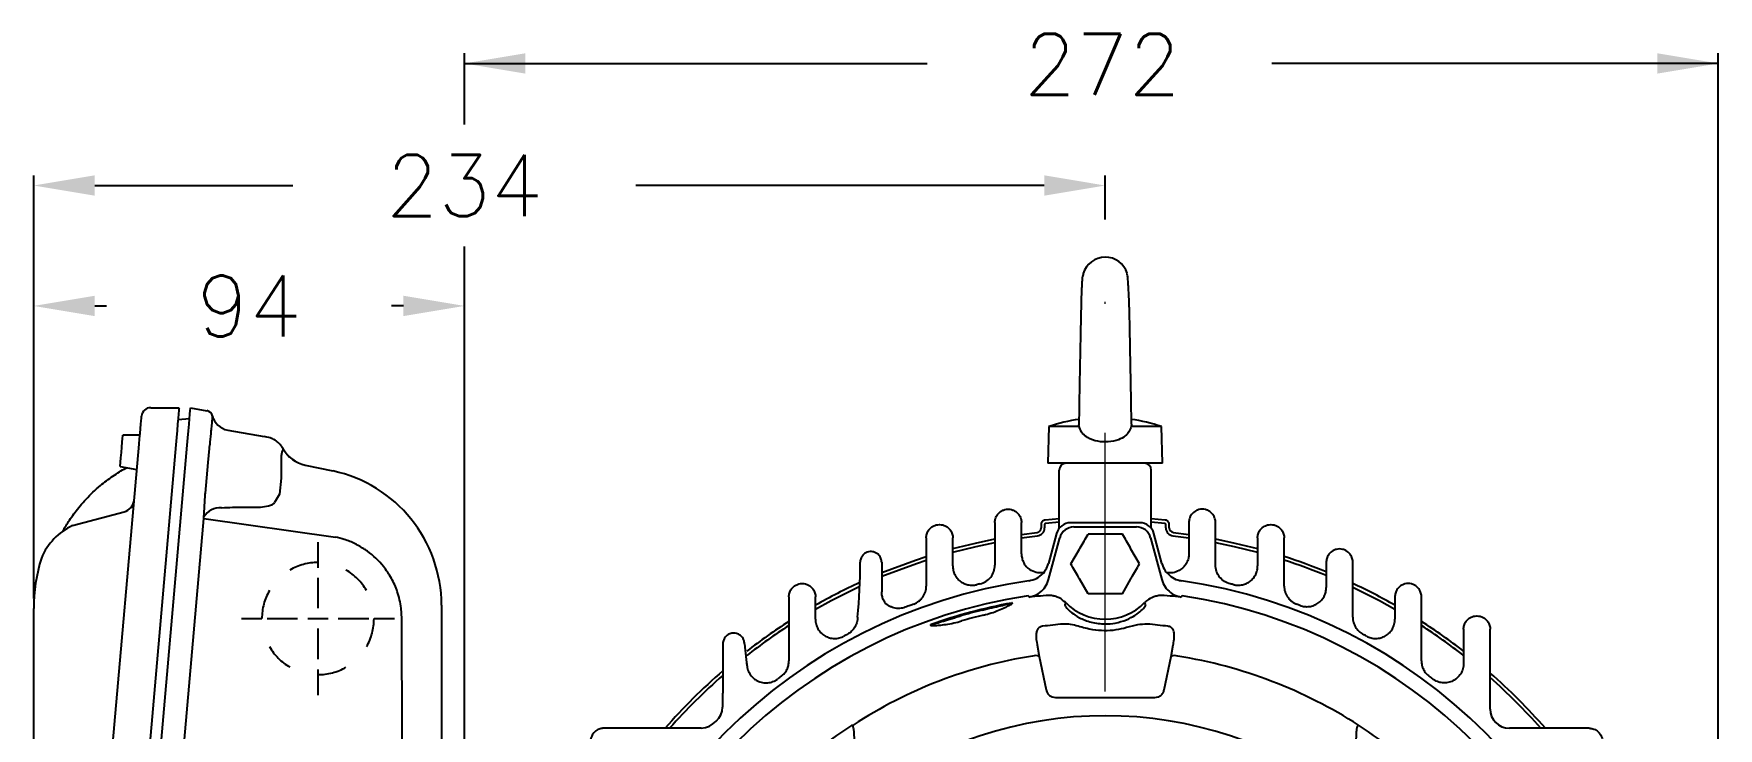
# Model space of a CAD drawing. Header units: millimetres. Extents: x -420 to 0, y 0 to 297.
# Drawn here: x -347.7 to -264.9, y 196.9 to 231.1 of the extents above; entities that cross this region are included whole.
import ezdxf
from ezdxf.enums import TextEntityAlignment as Align

# ---------------------------------------------------------------- set-up
doc = ezdxf.new("R2010")
doc.units = ezdxf.units.MM
doc.header["$MEASUREMENT"] = 0
doc.linetypes.add('DASHDOT', pattern=[25.4, 12.7, -6.35, 0, -6.35])
doc.linetypes.add('DASHED', pattern=[19.05, 12.7, -6.35])
doc.layers.add('CC', color=3, linetype='Continuous', lineweight=25)
doc.layers.add('LC', color=2, linetype='DASHDOT', lineweight=13)
for name, color, linetype in [('COTAS', 1, 'Continuous'), ('DEFLE', 3, 'Continuous'), ('UMFURO', 3, 'Continuous'), ('W22_MONO_C', 7, 'Continuous')]:
    doc.layers.add(name, color=color, linetype=linetype)
doc.styles.add('ROMANS', font='romans.shx', dxfattribs={"height": 2.5})

# ---------------------------------------------------------------- blocks, each defined once
blk = doc.blocks.new('CATPA')
at = {"layer": 'CC', "linetype": 'Continuous'}
for p, q in [((151.42, 495.223), (151.373, 493.423)), ((152.91, 495.223), (151.42, 495.223)), ((152.91, 495.223), (152.894, 495.309)), ((155.474, 495.338), (155.462, 495.223)), ((156.951, 495.223), (155.462, 495.223)), ((156.998, 493.423), (156.951, 495.223)), ((156.998, 493.423), (151.373, 493.423)), ((151.924, 490.226), (151.924, 493.086)), ((156.447, 490.226), (156.447, 493.086)), ((148.763, 490.514), (148.763, 488.415)), ((150.068, 488.974), (150.068, 490.514)), ((155.884, 490.498), (152.487, 490.498)), ((152.648, 490.289), (155.724, 490.289)), ((158.303, 490.514), (158.303, 488.974)), ((159.608, 488.415), (159.608, 490.514)), ((145.388, 489.754), (145.388, 487.386)), ((146.693, 488.371), (146.693, 489.754)), ((151.793, 489.965), (151.4, 488.498)), ((151.402, 487.701), (151.953, 489.756)), ((151.802, 489.998), (151.793, 489.965)), ((156.418, 489.756), (156.969, 487.701)), ((156.578, 489.965), (156.57, 489.998)), ((156.972, 488.498), (156.578, 489.965)), ((161.678, 489.753), (161.678, 488.371)), ((162.983, 487.386), (162.983, 489.753)), ((152.497, 488.473), (152.919, 489.204)), ((155.874, 488.473), (155.452, 489.204)), ((165.053, 488.555), (165.053, 487.317)), ((166.358, 485.852), (166.358, 488.555)), ((153.341, 487.011), (152.919, 487.742)), ((155.03, 487.011), (155.452, 487.742)), ((138.638, 486.855), (138.638, 483.708)), ((139.943, 485.754), (139.943, 486.856)), ((150.444, 486.847), (150.399, 486.901)), ((152.247, 486.57), (152.196, 486.468)), ((156.175, 486.468), (156.125, 486.57)), ((157.973, 486.901), (157.927, 486.847)), ((168.428, 486.856), (168.428, 485.754)), ((169.733, 483.708), (169.733, 486.855)), ((135.39, 484.545), (135.39, 483.487)), ((150.839, 484.501), (150.947, 483.924)), ((157.424, 483.924), (157.532, 484.501)), ((171.803, 485.265), (171.803, 483.573)), ((173.108, 481.34), (173.108, 485.265)), ((150.947, 483.924), (151.288, 482.283)), ((157.083, 482.283), (157.424, 483.924)), ((135.375, 481.728), (135.375, 481.426)), ((134.318, 480.396), (129.538, 480.396)), ((177.978, 480.396), (174.053, 480.396))]:
    blk.add_line(p, q, dxfattribs=at)
at = {"layer": 'CC'}
blk.add_line((136.457, 484.545), (136.574, 483.471), dxfattribs=at)
at = {"layer": 'CC', "linetype": 'Continuous'}
for centre, radius, start, end in [((154.186, 502.423), 1.125, 17.0431, 163.5654), ((154.186, 486.951), 8.722, 98.50154, 108.48513), ((154.186, 486.951), 8.722, 71.51487, 81.52593), ((154.186, 461.473), 26.438, 98.15221, 171.84779), ((154.186, 461.473), 26.739, 103.29735, 103.68103), ((154.186, 461.473), 26.438, 8.15221, 81.84779), ((154.186, 461.473), 26.739, 76.31897, 76.70265), ((154.186, 461.473), 25.708, 98.47129, 171.52871), ((155.203, 457.711), 30.618, 110.25695, 110.74095), ((154.186, 461.473), 26.739, 110.60467, 111.00379), ((154.186, 461.473), 25.497, 100.38494, 109.61506), ((154.186, 461.473), 25.459, 103.71838, 106.28162), ((149.542, 486.834), 0.286, 280.97602, 284.03103), ((154.186, 488.473), 2.717, 224.46542, 315.53458), ((154.186, 461.473), 25.708, 8.47129, 81.52871), ((154.186, 461.473), 26.739, 68.99621, 69.39533), ((154.186, 461.473), 25.206, 103.71838, 106.28162), ((154.186, 461.473), 24.132, 94.92378, 97.34323), ((154.186, 461.473), 24.132, 82.65677, 85.07622), ((154.186, 461.473), 26.739, 118.28327, 118.7078), ((154.186, 461.473), 26.739, 61.2922, 61.71673), ((154.186, 461.473), 22.755, 99.04358, 123.0033), ((150.752, 483.519), 0.449, 64.2703, 108.57836), ((157.619, 483.519), 0.449, 71.42164, 115.7297), ((154.031, 460.897), 23.348, 57.30157, 80.80373), ((154.186, 461.473), 26.739, 126.56572, 127.03166), ((154.186, 461.473), 26.739, 52.96834, 53.43428), ((154.101, 461.577), 22.649, 123.17207, 147.00482), ((154.186, 461.473), 19.54, 52.83474, 127.16526), ((154.215, 461.499), 22.743, 33.16622, 56.87231)]:
    blk.add_arc(centre, radius, start, end, dxfattribs=at)
for centre, major_axis, ratio, start_param, end_param in [((152.263, 493.085), (-0.325, 0.097), 0.995856, 5.004352, 6.572867), ((156.108, 493.085), (-0.325, -0.097), 0.995856, 2.851911, 4.420426), ((152.489, 489.777), (-0.439, 0.572), 0.997825, 5.629738, 6.936633), ((152.648, 489.57), (0.571, 0.438), 0.998914, 0.917349, 2.224244), ((155.723, 489.57), (0.571, -0.438), 0.998914, 0.917349, 2.224244), ((155.882, 489.777), (0.439, 0.572), 0.997825, 5.629738, 6.936633), ((137.577, 488.21), (0.051, 10.524), 0.433448, 4.488474, 4.747236), ((143.207, 510.581), (0, 27.857), 0.000571, 2.482746, 2.573533), ((134.318, 481.341), (0.997, 0.405), 0.861969, 4.376082, 5.933145), ((174.053, 481.341), (-0.668, -0.668), 0.999829, 5.497873, 7.068498)]:
    blk.add_ellipse(centre, major_axis=major_axis, ratio=ratio, start_param=start_param, end_param=end_param, dxfattribs=at)
for points, knots in [([(153.109, 502.749), (153.091, 502.683), (153.058, 502.561), (153.037, 502.274), (153.021, 501.912), (153.009, 501.511), (152.996, 501.033), (152.985, 500.528), (152.974, 499.997), (152.963, 499.415), (152.951, 498.778), (152.939, 498.116), (152.927, 497.479), (152.915, 496.865), (152.906, 496.425), (152.901, 496.2), (152.894, 495.309)], [0, 0, 0, 0, 0.096715, 0.178855, 0.248301, 0.332945, 0.408215, 0.476177, 0.54023, 0.607686, 0.681213, 0.755819, 0.829657, 0.899407, 0.977958, 1, 1, 1, 1]), ([(155.471, 495.338), (155.47, 496.21), (155.467, 496.335), (155.461, 496.618), (155.453, 496.996), (155.444, 497.493), (155.433, 498.032), (155.423, 498.598), (155.413, 499.146), (155.401, 499.793), (155.39, 500.333), (155.38, 500.795), (155.371, 501.18), (155.352, 501.612), (155.329, 502.035), (155.306, 502.396), (155.283, 502.681), (155.269, 502.728), (155.261, 502.752)], [0, 0, 0, 0, 0.026275, 0.05591, 0.113015, 0.169866, 0.231964, 0.296192, 0.357912, 0.414096, 0.516528, 0.55023, 0.596869, 0.664548, 0.729838, 0.807574, 0.89769, 1, 1, 1, 1]), ([(155.462, 495.223), (155.431, 495.135), (155.371, 494.958), (155.155, 494.729), (154.813, 494.543), (154.339, 494.449), (153.804, 494.475), (153.362, 494.625), (153.061, 494.874), (152.946, 495.083), (152.914, 495.206), (152.91, 495.223)], [0, 0, 0, 0, 0.086433, 0.172628, 0.296098, 0.45366, 0.612771, 0.780966, 0.881908, 0.983647, 1, 1, 1, 1]), ([(148.763, 490.514), (148.763, 490.568), (148.77, 490.63), (148.809, 490.763), (148.841, 490.836), (148.946, 490.975), (149.018, 491.041), (149.154, 491.114), (149.203, 491.133), (149.307, 491.16), (149.361, 491.166), (149.47, 491.166), (149.524, 491.16), (149.628, 491.133), (149.678, 491.114), (149.813, 491.041), (149.885, 490.975), (149.99, 490.836), (150.023, 490.763), (150.062, 490.63), (150.068, 490.568), (150.068, 490.514)], [0, 0, 0, 0, 0.125, 0.125, 0.25, 0.25, 0.375, 0.375, 0.4375, 0.4375, 0.5, 0.5, 0.5625, 0.5625, 0.625, 0.625, 0.75, 0.75, 0.875, 0.875, 1, 1, 1, 1]), ([(159.608, 490.514), (159.608, 490.568), (159.602, 490.63), (159.563, 490.763), (159.53, 490.836), (159.425, 490.975), (159.353, 491.041), (159.218, 491.114), (159.168, 491.133), (159.064, 491.16), (159.01, 491.166), (158.901, 491.166), (158.847, 491.16), (158.743, 491.133), (158.694, 491.114), (158.558, 491.041), (158.486, 490.975), (158.381, 490.836), (158.349, 490.763), (158.31, 490.63), (158.303, 490.568), (158.303, 490.514)], [0, 0, 0, 0, 0.125, 0.125, 0.25, 0.25, 0.375, 0.375, 0.4375, 0.4375, 0.5, 0.5, 0.5625, 0.5625, 0.625, 0.625, 0.75, 0.75, 0.875, 0.875, 1, 1, 1, 1]), ([(145.388, 489.754), (145.388, 489.808), (145.395, 489.869), (145.434, 490.003), (145.466, 490.075), (145.571, 490.215), (145.643, 490.281), (145.779, 490.353), (145.828, 490.373), (145.932, 490.399), (145.986, 490.406), (146.095, 490.406), (146.149, 490.399), (146.253, 490.373), (146.303, 490.353), (146.438, 490.281), (146.51, 490.215), (146.615, 490.075), (146.648, 490.003), (146.687, 489.869), (146.693, 489.808), (146.693, 489.754)], [0, 0, 0, 0, 0.125, 0.125, 0.25, 0.25, 0.375, 0.375, 0.4375, 0.4375, 0.5, 0.5, 0.5625, 0.5625, 0.625, 0.625, 0.75, 0.75, 0.875, 0.875, 1, 1, 1, 1]), ([(161.678, 489.754), (161.678, 489.808), (161.685, 489.869), (161.724, 490.003), (161.756, 490.075), (161.861, 490.215), (161.933, 490.281), (162.069, 490.353), (162.118, 490.373), (162.222, 490.399), (162.276, 490.406), (162.385, 490.406), (162.439, 490.399), (162.543, 490.373), (162.593, 490.353), (162.728, 490.281), (162.8, 490.215), (162.905, 490.075), (162.938, 490.003), (162.977, 489.869), (162.983, 489.808), (162.983, 489.754)], [0, 0, 0, 0, 0.125, 0.125, 0.25, 0.25, 0.375, 0.375, 0.4375, 0.4375, 0.5, 0.5, 0.5625, 0.5625, 0.625, 0.625, 0.75, 0.75, 0.875, 0.875, 1, 1, 1, 1]), ([(152.919, 489.204), (152.929, 489.222), (153.072, 489.469), (153.211, 489.711), (153.341, 489.936)], [0, 0, 0, 0, 0.070215, 1, 1, 1, 1]), ([(154.186, 489.936), (153.973, 489.936), (153.687, 489.936), (153.412, 489.936), (153.341, 489.936)], [0, 0, 0, 0, 0.742449, 1, 1, 1, 1]), ([(155.03, 489.936), (154.827, 489.936), (154.548, 489.936), (154.262, 489.936), (154.186, 489.936)], [0, 0, 0, 0, 0.731366, 1, 1, 1, 1]), ([(155.452, 489.204), (155.442, 489.222), (155.3, 489.469), (155.16, 489.711), (155.03, 489.936)], [0, 0, 0, 0, 0.070215, 1, 1, 1, 1]), ([(142.249, 488.878), (142.233, 488.857), (142.217, 488.832), (142.188, 488.78), (142.176, 488.752), (142.157, 488.695), (142.15, 488.666), (142.141, 488.613), (142.138, 488.588), (142.138, 488.564)], [0, 0, 0, 0, 0.25, 0.25, 0.5, 0.5, 0.75, 0.75, 1, 1, 1, 1]), ([(142.758, 489.073), (142.713, 489.081), (142.669, 489.084), (142.579, 489.077), (142.533, 489.068), (142.462, 489.043), (142.439, 489.032), (142.394, 489.008), (142.372, 488.994), (142.311, 488.949), (142.277, 488.915), (142.249, 488.878)], [0, 0, 0, 0, 0.25, 0.25, 0.5, 0.5, 0.625, 0.625, 0.75, 0.75, 1, 1, 1, 1]), ([(143.017, 488.947), (143.001, 488.961), (142.984, 488.974), (142.946, 489.001), (142.924, 489.014), (142.878, 489.037), (142.853, 489.047), (142.805, 489.063), (142.781, 489.069), (142.758, 489.073)], [0, 0, 0, 0, 0.25, 0.25, 0.5, 0.5, 0.75, 0.75, 1, 1, 1, 1]), ([(143.197, 488.555), (143.197, 488.579), (143.195, 488.602), (143.189, 488.645), (143.185, 488.665), (143.171, 488.721), (143.158, 488.753), (143.128, 488.814), (143.11, 488.843), (143.069, 488.897), (143.045, 488.923), (143.017, 488.947)], [0, 0, 0, 0, 0.125, 0.125, 0.25, 0.25, 0.5, 0.5, 0.75, 0.75, 1, 1, 1, 1]), ([(150.068, 488.974), (150.068, 488.897), (150.077, 488.822), (150.114, 488.673), (150.142, 488.601), (150.195, 488.5), (150.215, 488.467), (150.258, 488.404), (150.283, 488.374), (150.359, 488.288), (150.416, 488.238), (150.479, 488.194)], [0, 0, 0, 0, 0.25, 0.25, 0.5, 0.5, 0.625, 0.625, 0.75, 0.75, 1, 1, 1, 1]), ([(158.303, 488.974), (158.303, 488.897), (158.294, 488.822), (158.257, 488.673), (158.229, 488.601), (158.176, 488.5), (158.156, 488.467), (158.113, 488.404), (158.089, 488.374), (158.012, 488.288), (157.955, 488.238), (157.892, 488.194)], [0, 0, 0, 0, 0.25, 0.25, 0.5, 0.5, 0.625, 0.625, 0.75, 0.75, 1, 1, 1, 1]), ([(166.358, 488.555), (166.358, 488.609), (166.352, 488.671), (166.313, 488.804), (166.28, 488.877), (166.175, 489.016), (166.103, 489.082), (165.968, 489.154), (165.918, 489.174), (165.814, 489.2), (165.76, 489.207), (165.651, 489.207), (165.597, 489.2), (165.493, 489.174), (165.444, 489.154), (165.308, 489.082), (165.236, 489.016), (165.131, 488.877), (165.099, 488.804), (165.06, 488.671), (165.053, 488.609), (165.053, 488.555)], [0, 0, 0, 0, 0.125, 0.125, 0.25, 0.25, 0.375, 0.375, 0.4375, 0.4375, 0.5, 0.5, 0.5625, 0.5625, 0.625, 0.625, 0.75, 0.75, 0.875, 0.875, 1, 1, 1, 1]), ([(146.693, 488.371), (146.693, 488.299), (146.701, 488.229), (146.733, 488.091), (146.757, 488.022), (146.819, 487.894), (146.857, 487.834), (146.947, 487.722), (146.998, 487.673), (147.109, 487.585), (147.171, 487.547), (147.3, 487.486), (147.367, 487.463), (147.507, 487.433), (147.578, 487.426), (147.72, 487.427), (147.792, 487.436), (147.861, 487.453)], [0, 0, 0, 0, 0.125, 0.125, 0.25, 0.25, 0.375, 0.375, 0.5, 0.5, 0.625, 0.625, 0.75, 0.75, 0.875, 0.875, 1, 1, 1, 1]), ([(148.036, 487.495), (148.139, 487.519), (148.236, 487.56), (148.415, 487.674), (148.493, 487.745), (148.625, 487.911), (148.676, 488.004), (148.746, 488.204), (148.763, 488.308), (148.763, 488.415)], [0, 0, 0, 0, 0.25, 0.25, 0.5, 0.5, 0.75, 0.75, 1, 1, 1, 1]), ([(150.437, 487.643), (150.565, 487.675), (150.821, 487.737), (151.05, 487.916), (151.148, 488.029), (151.161, 488.043)], [0, 0, 0, 0, 0.466151, 0.932316, 1, 1, 1, 1]), ([(151.152, 488.033), (151.007, 488.02), (150.895, 488.028), (150.676, 488.083), (150.574, 488.129), (150.479, 488.194)], [0, 0, 0, 0, 0.5, 0.5, 1, 1, 1, 1]), ([(151.161, 488.043), (151.228, 488.134), (151.33, 488.275), (151.382, 488.44), (151.4, 488.498)], [0, 0, 0, 0, 0.650286, 1, 1, 1, 1]), ([(152.919, 487.742), (152.909, 487.759), (152.767, 488.006), (152.627, 488.248), (152.497, 488.473)], [0, 0, 0, 0, 0.070215, 1, 1, 1, 1]), ([(155.452, 487.742), (155.462, 487.759), (155.605, 488.006), (155.744, 488.248), (155.874, 488.473)], [0, 0, 0, 0, 0.070215, 1, 1, 1, 1]), ([(156.972, 488.498), (157.017, 488.373), (157.076, 488.209), (157.184, 488.075), (157.21, 488.043)], [0, 0, 0, 0, 0.76057, 1, 1, 1, 1]), ([(157.21, 488.043), (157.273, 487.978), (157.428, 487.82), (157.688, 487.691), (157.875, 487.655), (157.935, 487.643)], [0, 0, 0, 0, 0.3204385, 0.7857, 1, 1, 1, 1]), ([(157.892, 488.194), (157.798, 488.13), (157.696, 488.083), (157.477, 488.028), (157.364, 488.02), (157.216, 488.037)], [0, 0, 0, 0, 0.5, 0.5, 1, 1, 1, 1]), ([(160.336, 487.495), (160.232, 487.519), (160.135, 487.56), (159.956, 487.674), (159.878, 487.745), (159.746, 487.911), (159.696, 488.004), (159.626, 488.204), (159.608, 488.308), (159.608, 488.415)], [0, 0, 0, 0, 0.25, 0.25, 0.5, 0.5, 0.75, 0.75, 1, 1, 1, 1]), ([(160.51, 487.453), (160.58, 487.436), (160.65, 487.427), (160.792, 487.426), (160.864, 487.433), (161.003, 487.463), (161.07, 487.486), (161.2, 487.547), (161.261, 487.584), (161.372, 487.672), (161.424, 487.723), (161.513, 487.833), (161.551, 487.893), (161.614, 488.022), (161.638, 488.089), (161.67, 488.228), (161.678, 488.299), (161.678, 488.371)], [0, 0, 0, 0, 0.125, 0.125, 0.25, 0.25, 0.375, 0.375, 0.5, 0.5, 0.625, 0.625, 0.75, 0.75, 0.875, 0.875, 1, 1, 1, 1]), ([(138.638, 486.855), (138.638, 486.91), (138.645, 486.971), (138.684, 487.105), (138.716, 487.177), (138.821, 487.317), (138.893, 487.383), (139.029, 487.455), (139.078, 487.475), (139.182, 487.501), (139.236, 487.508), (139.345, 487.508), (139.399, 487.501), (139.503, 487.475), (139.553, 487.455), (139.688, 487.383), (139.76, 487.317), (139.865, 487.177), (139.898, 487.105), (139.937, 486.971), (139.943, 486.91), (139.943, 486.855)], [0, 0, 0, 0, 0.125, 0.125, 0.25, 0.25, 0.375, 0.375, 0.4375, 0.4375, 0.5, 0.5, 0.5625, 0.5625, 0.625, 0.625, 0.75, 0.75, 0.875, 0.875, 1, 1, 1, 1]), ([(143.401, 486.518), (143.391, 486.531), (143.381, 486.544), (143.336, 486.608), (143.304, 486.664), (143.252, 486.78), (143.232, 486.841), (143.205, 486.969), (143.198, 487.034), (143.198, 487.099)], [0.5927369, 0.5927369, 0.5927369, 0.5927369, 0.625, 0.625, 0.75, 0.75, 0.875, 0.875, 1, 1, 1, 1]), ([(144.776, 486.501), (144.866, 486.535), (144.949, 486.582), (145.062, 486.67), (145.097, 486.702), (145.163, 486.771), (145.192, 486.808), (145.247, 486.886), (145.271, 486.928), (145.313, 487.014), (145.331, 487.058), (145.359, 487.148), (145.37, 487.195), (145.384, 487.29), (145.388, 487.338), (145.388, 487.386)], [0, 0, 0, 0, 0.25, 0.25, 0.375, 0.375, 0.5, 0.5, 0.625, 0.625, 0.75, 0.75, 0.875, 0.875, 1, 1, 1, 1]), ([(150.444, 486.847), (150.503, 486.858), (150.69, 486.895), (150.981, 487.047), (151.265, 487.332), (151.357, 487.578), (151.402, 487.701)], [0, 0, 0, 0, 0.132312, 0.422705, 0.71263, 1, 1, 1, 1]), ([(154.186, 487.011), (153.973, 487.011), (153.687, 487.011), (153.412, 487.011), (153.341, 487.011)], [0, 0, 0, 0, 0.742449, 1, 1, 1, 1]), ([(155.03, 487.011), (154.827, 487.011), (154.548, 487.011), (154.262, 487.011), (154.186, 487.011)], [0, 0, 0, 0, 0.731366, 1, 1, 1, 1]), ([(156.969, 487.701), (157.015, 487.578), (157.107, 487.332), (157.39, 487.047), (157.681, 486.895), (157.868, 486.858), (157.927, 486.847)], [0, 0, 0, 0, 0.28737, 0.577295, 0.867688, 1, 1, 1, 1]), ([(162.983, 487.386), (162.983, 487.29), (162.997, 487.196), (163.04, 487.059), (163.058, 487.014), (163.1, 486.929), (163.124, 486.888), (163.178, 486.809), (163.208, 486.772), (163.274, 486.703), (163.309, 486.671), (163.383, 486.612), (163.424, 486.585), (163.507, 486.539), (163.55, 486.518), (163.595, 486.501)], [0, 0, 0, 0, 0.25, 0.25, 0.375, 0.375, 0.5, 0.5, 0.625, 0.625, 0.75, 0.75, 0.875, 0.875, 1, 1, 1, 1]), ([(163.77, 486.435), (163.841, 486.408), (163.915, 486.389), (164.066, 486.37), (164.144, 486.37), (164.257, 486.383), (164.294, 486.39), (164.368, 486.408), (164.405, 486.419), (164.513, 486.46), (164.58, 486.495), (164.674, 486.56), (164.705, 486.584), (164.762, 486.634), (164.789, 486.661), (164.865, 486.746), (164.909, 486.81), (164.98, 486.944), (165.007, 487.015), (165.044, 487.165), (165.053, 487.24), (165.053, 487.317)], [0, 0, 0, 0, 0.125, 0.125, 0.25, 0.25, 0.3125, 0.3125, 0.375, 0.375, 0.5, 0.5, 0.5625, 0.5625, 0.625, 0.625, 0.75, 0.75, 0.875, 0.875, 1, 1, 1, 1]), ([(169.733, 486.855), (169.733, 486.91), (169.727, 486.971), (169.688, 487.105), (169.655, 487.177), (169.55, 487.317), (169.478, 487.383), (169.343, 487.455), (169.293, 487.475), (169.189, 487.501), (169.135, 487.508), (169.026, 487.508), (168.972, 487.501), (168.868, 487.475), (168.819, 487.455), (168.683, 487.383), (168.611, 487.317), (168.506, 487.177), (168.474, 487.105), (168.435, 486.971), (168.428, 486.91), (168.428, 486.855)], [0, 0, 0, 0, 0.125, 0.125, 0.25, 0.25, 0.375, 0.375, 0.4375, 0.4375, 0.5, 0.5, 0.5625, 0.5625, 0.625, 0.625, 0.75, 0.75, 0.875, 0.875, 1, 1, 1, 1]), ([(144.359, 486.345), (144.269, 486.311), (144.177, 486.291), (144.033, 486.282), (143.985, 486.283), (143.891, 486.292), (143.844, 486.3), (143.751, 486.322), (143.706, 486.338), (143.618, 486.374), (143.575, 486.396), (143.494, 486.445), (143.455, 486.473), (143.412, 486.508), (143.407, 486.513), (143.401, 486.518)], [0, 0, 0, 0, 0.25, 0.25, 0.375, 0.375, 0.5, 0.5, 0.625, 0.625, 0.75, 0.75, 0.875, 0.875, 0.8945322, 0.8945322, 0.8945322, 0.8945322]), ([(148.148, 486.206), (148.306, 486.244), (148.626, 486.321), (149.057, 486.419), (149.386, 486.494), (149.565, 486.538), (149.582, 486.548), (149.59, 486.553)], [0, 0, 0, 0, 0.211333, 0.426969, 0.639463, 0.85256, 1, 1, 1, 1]), ([(148.208, 485.96), (148.332, 485.993), (148.593, 486.062), (148.953, 486.192), (149.26, 486.327), (149.483, 486.442), (149.618, 486.524), (149.637, 486.55), (149.611, 486.554), (149.601, 486.554), (149.598, 486.554), (149.597, 486.554)], [0, 0, 0, 0, 0.144379, 0.303609, 0.457646, 0.610322, 0.770586, 0.948705, 0.988286, 0.995989, 1, 1, 1, 1]), ([(149.597, 486.554), (149.597, 486.554), (149.596, 486.553), (149.594, 486.553), (149.592, 486.553), (149.591, 486.553), (149.59, 486.553), (149.59, 486.553)], [0, 0, 0, 0, 0.060407, 0.686524, 0.815695, 0.92548, 1, 1, 1, 1]), ([(151.283, 486.92), (151.091, 486.904), (150.785, 486.877), (150.538, 486.856), (150.445, 486.847), (150.444, 486.847)], [0, 0, 0, 0, 0.627692, 0.997424, 1, 1, 1, 1]), ([(151.703, 486.884), (151.651, 486.895), (151.503, 486.928), (151.37, 486.923), (151.283, 486.92)], [0, 0, 0, 0, 0.349933, 1, 1, 1, 1]), ([(152.247, 486.57), (152.146, 486.656), (151.983, 486.796), (151.78, 486.859), (151.703, 486.884)], [0, 0, 0, 0, 0.619379, 1, 1, 1, 1]), ([(152.196, 486.468), (152.196, 486.461), (152.195, 486.437), (152.271, 486.323), (152.499, 486.093), (152.911, 485.815), (153.494, 485.584), (154.119, 485.505), (154.716, 485.558), (155.236, 485.712), (155.683, 485.953), (155.988, 486.2), (156.16, 486.4), (156.17, 486.445), (156.175, 486.468)], [0, 0, 0, 0, 0.042343, 0.136973, 0.230387, 0.31411, 0.405309, 0.499831, 0.566905, 0.648793, 0.725489, 0.808305, 0.901473, 1, 1, 1, 1]), ([(156.669, 486.884), (156.543, 486.84), (156.341, 486.769), (156.184, 486.625), (156.125, 486.57)], [0, 0, 0, 0, 0.619231, 1, 1, 1, 1]), ([(157.088, 486.92), (157.03, 486.923), (156.915, 486.928), (156.767, 486.908), (156.686, 486.888), (156.669, 486.884)], [0, 0, 0, 0, 0.440525, 0.883566, 1, 1, 1, 1]), ([(157.927, 486.847), (157.926, 486.847), (157.833, 486.856), (157.586, 486.877), (157.28, 486.904), (157.088, 486.92)], [0, 0, 0, 0, 0.002576, 0.372308, 1, 1, 1, 1]), ([(139.943, 485.754), (139.943, 485.672), (139.954, 485.591), (139.985, 485.473), (139.998, 485.434), (140.029, 485.358), (140.065, 485.285), (140.109, 485.217), (140.159, 485.152), (140.186, 485.12), (140.271, 485.033), (140.336, 484.983), (140.477, 484.899), (140.551, 484.867), (140.669, 484.834), (140.71, 484.825), (140.79, 484.813), (140.831, 484.81), (140.953, 484.808), (141.035, 484.817), (141.193, 484.856), (141.27, 484.886), (141.342, 484.925)], [0, 0, 0, 0, 0.125, 0.125, 0.1875, 0.1875, 0.25, 0.3125, 0.3125, 0.375, 0.375, 0.5, 0.5, 0.625, 0.625, 0.6875, 0.6875, 0.75, 0.75, 0.875, 0.875, 1, 1, 1, 1]), ([(142.013, 485.852), (142.013, 485.766), (142.002, 485.683), (141.968, 485.56), (141.954, 485.519), (141.92, 485.441), (141.901, 485.404), (141.836, 485.295), (141.782, 485.227), (141.66, 485.111), (141.591, 485.06), (141.516, 485.02)], [0, 0, 0, 0, 0.25, 0.25, 0.375, 0.375, 0.5, 0.5, 0.75, 0.75, 1, 1, 1, 1]), ([(145.619, 485.488), (145.618, 485.487), (145.615, 485.486), (145.606, 485.481), (145.586, 485.465), (145.616, 485.451), (145.773, 485.448), (146.025, 485.46), (146.357, 485.497), (146.735, 485.564), (146.995, 485.635), (147.119, 485.668)], [0, 0, 0, 0, 0.004011, 0.011714, 0.051295, 0.229414, 0.389678, 0.542354, 0.696391, 0.855621, 1, 1, 1, 1]), ([(145.626, 485.491), (145.626, 485.49), (145.625, 485.49), (145.623, 485.49), (145.621, 485.489), (145.62, 485.488), (145.619, 485.488)], [0, 0, 0, 0, 0.099361, 0.257967, 0.433755, 1, 1, 1, 1]), ([(145.626, 485.491), (145.627, 485.49), (145.63, 485.486), (145.7, 485.502), (145.948, 485.577), (146.318, 485.692), (146.707, 485.811), (146.957, 485.884), (147.048, 485.911)], [0, 0, 0, 0, 0.021073, 0.234148, 0.445991, 0.661055, 0.876939, 1, 1, 1, 1]), ([(151.101, 485.407), (151.072, 485.404), (151.012, 485.396), (150.951, 485.361), (150.889, 485.307), (150.852, 485.25), (150.808, 485.14), (150.768, 484.903), (150.809, 484.669), (150.839, 484.501)], [0, 0, 0, 0, 0.077382, 0.156277, 0.183514, 0.308729, 0.345913, 0.528798, 1, 1, 1, 1]), ([(156.257, 485.516), (156.094, 485.508), (155.748, 485.49), (155.24, 485.335), (154.701, 485.211), (154.142, 485.174), (153.517, 485.232), (152.974, 485.378), (152.49, 485.511), (152.239, 485.514), (152.114, 485.516)], [0, 0, 0, 0, 0.116066, 0.246345, 0.376429, 0.510222, 0.644044, 0.821843, 0.911344, 1, 1, 1, 1]), ([(157.532, 484.501), (157.538, 484.53), (157.569, 484.689), (157.597, 484.924), (157.562, 485.167), (157.494, 485.296), (157.431, 485.353), (157.372, 485.387), (157.322, 485.404), (157.282, 485.406), (157.27, 485.407)], [0, 0, 0, 0, 0.081, 0.448351, 0.660882, 0.784161, 0.864648, 0.894605, 0.968772, 1, 1, 1, 1]), ([(166.358, 485.852), (166.358, 485.766), (166.37, 485.683), (166.403, 485.56), (166.418, 485.519), (166.451, 485.441), (166.47, 485.404), (166.535, 485.295), (166.589, 485.227), (166.711, 485.111), (166.78, 485.06), (166.855, 485.02)], [0, 0, 0, 0, 0.25, 0.25, 0.375, 0.375, 0.5, 0.5, 0.75, 0.75, 1, 1, 1, 1]), ([(167.029, 484.925), (167.102, 484.886), (167.177, 484.856), (167.296, 484.827), (167.337, 484.819), (167.418, 484.81), (167.459, 484.808), (167.54, 484.81), (167.58, 484.813), (167.661, 484.825), (167.702, 484.834), (167.78, 484.856), (167.818, 484.869), (167.893, 484.901), (167.93, 484.92), (168.036, 484.983), (168.099, 485.033), (168.185, 485.12), (168.212, 485.151), (168.262, 485.216), (168.284, 485.25), (168.344, 485.356), (168.376, 485.433), (168.417, 485.59), (168.428, 485.672), (168.428, 485.754)], [0, 0, 0, 0, 0.125, 0.125, 0.1875, 0.1875, 0.25, 0.25, 0.3125, 0.3125, 0.375, 0.375, 0.4375, 0.4375, 0.5, 0.5, 0.625, 0.625, 0.6875, 0.6875, 0.75, 0.75, 0.875, 0.875, 1, 1, 1, 1]), ([(171.803, 485.265), (171.803, 485.32), (171.81, 485.381), (171.849, 485.515), (171.881, 485.587), (171.986, 485.726), (172.058, 485.793), (172.194, 485.865), (172.243, 485.885), (172.347, 485.911), (172.401, 485.918), (172.51, 485.918), (172.564, 485.911), (172.668, 485.885), (172.718, 485.865), (172.853, 485.793), (172.925, 485.726), (173.03, 485.587), (173.063, 485.515), (173.102, 485.381), (173.108, 485.32), (173.108, 485.265)], [0, 0, 0, 0, 0.125, 0.125, 0.25, 0.25, 0.375, 0.375, 0.4375, 0.4375, 0.5, 0.5, 0.5625, 0.5625, 0.625, 0.625, 0.75, 0.75, 0.875, 0.875, 1, 1, 1, 1]), ([(135.874, 485.07), (135.812, 485.066), (135.75, 485.05), (135.659, 485.007), (135.629, 484.989), (135.576, 484.95), (135.552, 484.928), (135.509, 484.882), (135.49, 484.857), (135.457, 484.805), (135.443, 484.778), (135.419, 484.721), (135.409, 484.69), (135.396, 484.627), (135.391, 484.594), (135.39, 484.56)], [0, 0, 0, 0, 0.25, 0.25, 0.375, 0.375, 0.5, 0.5, 0.625, 0.625, 0.75, 0.75, 0.875, 0.875, 1, 1, 1, 1]), ([(136.258, 484.948), (136.24, 484.963), (136.22, 484.978), (136.171, 485.008), (136.141, 485.023), (136.074, 485.049), (136.034, 485.06), (135.973, 485.069), (135.953, 485.071), (135.913, 485.072), (135.893, 485.072), (135.874, 485.07)], [0, 0, 0, 0, 0.25, 0.25, 0.5, 0.5, 0.75, 0.75, 0.875, 0.875, 1, 1, 1, 1]), ([(136.457, 484.545), (136.455, 484.615), (136.44, 484.684), (136.394, 484.785), (136.375, 484.819), (136.326, 484.885), (136.296, 484.917), (136.258, 484.948)], [0, 0, 0, 0, 0.5, 0.5, 0.75, 0.75, 1, 1, 1, 1]), ([(138.256, 482.949), (138.316, 482.993), (138.369, 483.043), (138.463, 483.155), (138.504, 483.218), (138.57, 483.348), (138.595, 483.417), (138.63, 483.561), (138.638, 483.634), (138.638, 483.708)], [0, 0, 0, 0, 0.25, 0.25, 0.5, 0.5, 0.75, 0.75, 1, 1, 1, 1]), ([(169.733, 483.708), (169.733, 483.634), (169.742, 483.561), (169.775, 483.419), (169.801, 483.349), (169.867, 483.218), (169.907, 483.156), (170.002, 483.043), (170.056, 482.993), (170.115, 482.949)], [0, 0, 0, 0, 0.25, 0.25, 0.5, 0.5, 0.75, 0.75, 1, 1, 1, 1]), ([(135.39, 483.487), (135.39, 483.393), (135.39, 483.302), (135.39, 483.121), (135.389, 483.032), (135.388, 482.858), (135.388, 482.775), (135.387, 482.615), (135.386, 482.538), (135.384, 482.32), (135.382, 482.19), (135.379, 482.01), (135.378, 481.952), (135.377, 481.838), (135.376, 481.783), (135.375, 481.728)], [0, 0, 0, 0, 0.125, 0.125, 0.25, 0.25, 0.375, 0.375, 0.5, 0.5, 0.75, 0.75, 0.875, 0.875, 1, 1, 1, 1]), ([(136.568, 483.573), (136.568, 483.485), (136.58, 483.399), (136.616, 483.273), (136.631, 483.231), (136.666, 483.152), (136.686, 483.113), (136.755, 483.002), (136.812, 482.934), (136.908, 482.846), (136.942, 482.819), (137.014, 482.769), (137.052, 482.747), (137.13, 482.708), (137.17, 482.691), (137.253, 482.663), (137.295, 482.652), (137.425, 482.628), (137.511, 482.624), (137.642, 482.636), (137.686, 482.643), (137.771, 482.663), (137.812, 482.676), (137.893, 482.707), (137.933, 482.726), (138.01, 482.768), (138.047, 482.792), (138.082, 482.819)], [0, 0, 0, 0, 0.125, 0.125, 0.1875, 0.1875, 0.25, 0.25, 0.375, 0.375, 0.4375, 0.4375, 0.5, 0.5, 0.5625, 0.5625, 0.625, 0.625, 0.75, 0.75, 0.8125, 0.8125, 0.875, 0.875, 0.9375, 0.9375, 1, 1, 1, 1]), ([(171.803, 483.573), (171.803, 483.485), (171.791, 483.399), (171.755, 483.273), (171.74, 483.231), (171.705, 483.152), (171.685, 483.113), (171.616, 483.002), (171.559, 482.934), (171.463, 482.846), (171.429, 482.819), (171.357, 482.769), (171.319, 482.747), (171.241, 482.708), (171.201, 482.691), (171.119, 482.663), (171.076, 482.652), (170.947, 482.628), (170.86, 482.624), (170.729, 482.636), (170.685, 482.643), (170.601, 482.663), (170.559, 482.676), (170.478, 482.707), (170.438, 482.726), (170.361, 482.768), (170.324, 482.792), (170.289, 482.819)], [0, 0, 0, 0, 0.125, 0.125, 0.1875, 0.1875, 0.25, 0.25, 0.375, 0.375, 0.4375, 0.4375, 0.5, 0.5, 0.5625, 0.5625, 0.625, 0.625, 0.75, 0.75, 0.8125, 0.8125, 0.875, 0.875, 0.9375, 0.9375, 1, 1, 1, 1]), ([(151.288, 482.283), (151.289, 482.277), (151.3, 482.222), (151.34, 482.121), (151.443, 482.005), (151.583, 481.926), (151.69, 481.917), (151.743, 481.912)], [0, 0, 0, 0, 0.031464, 0.284772, 0.524416, 0.761584, 1, 1, 1, 1]), ([(156.628, 481.912), (156.681, 481.917), (156.787, 481.926), (156.931, 482.006), (157.041, 482.13), (157.069, 482.232), (157.083, 482.283)], [0, 0, 0, 0, 0.233672, 0.476739, 0.734487, 1, 1, 1, 1]), ([(151.743, 481.912), (152.557, 481.912), (154.185, 481.91), (155.814, 481.912), (156.628, 481.912)], [0, 0, 0, 0, 0.49969, 1, 1, 1, 1]), ([(129.538, 480.396), (129.484, 480.396), (129.422, 480.389), (129.289, 480.35), (129.216, 480.317), (129.077, 480.213), (129.011, 480.14), (128.939, 480.005), (128.919, 479.956), (128.893, 479.852), (128.886, 479.797), (128.886, 479.689), (128.893, 479.634), (128.919, 479.531), (128.939, 479.481), (129.011, 479.346), (129.077, 479.273), (129.216, 479.169), (129.289, 479.136), (129.422, 479.097), (129.484, 479.091), (129.538, 479.091)], [0, 0, 0, 0, 0.125, 0.125, 0.25, 0.25, 0.375, 0.375, 0.4375, 0.4375, 0.5, 0.5, 0.5625, 0.5625, 0.625, 0.625, 0.75, 0.75, 0.875, 0.875, 1, 1, 1, 1]), ([(141.709, 480.535), (141.714, 480.538), (141.729, 480.547), (141.756, 480.558), (141.779, 480.557), (141.791, 480.556)], [0, 0, 0, 0, 0.208703, 0.583183, 1, 1, 1, 1]), ([(142.103, 477.017), (142.081, 477.168), (142.003, 477.707), (141.919, 478.635), (141.869, 479.594), (141.851, 480.204), (141.815, 480.439), (141.794, 480.491), (141.783, 480.504), (141.778, 480.507), (141.777, 480.508), (141.73, 480.547)], [0, 0, 0, 0, 0.128453, 0.458889, 0.789445, 0.950223, 0.984725, 0.99519, 0.998643, 0.999714, 1, 1, 1, 1]), ([(166.644, 480.545), (166.591, 480.506), (166.588, 480.503), (166.576, 480.489), (166.564, 480.459), (166.547, 480.386), (166.529, 480.232), (166.51, 479.899), (166.486, 479.213), (166.426, 478.218), (166.321, 477.417), (166.269, 477.017)], [0, 0, 0, 0, 0.003177, 0.003999, 0.016256, 0.030684, 0.069329, 0.150862, 0.318478, 0.659271, 1, 1, 1, 1]), ([(177.978, 480.396), (178.032, 480.396), (178.094, 480.389), (178.227, 480.35), (178.3, 480.317), (178.439, 480.213), (178.506, 480.14), (178.578, 480.005), (178.597, 479.956), (178.624, 479.852), (178.63, 479.797), (178.63, 479.689), (178.624, 479.634), (178.597, 479.531), (178.578, 479.481), (178.506, 479.346), (178.439, 479.273), (178.3, 479.169), (178.227, 479.136), (178.094, 479.097), (178.032, 479.091), (177.978, 479.091)], [0, 0, 0, 0, 0.125, 0.125, 0.25, 0.25, 0.375, 0.375, 0.4375, 0.4375, 0.5, 0.5, 0.5625, 0.5625, 0.625, 0.625, 0.75, 0.75, 0.875, 0.875, 1, 1, 1, 1])]:
    blk.add_open_spline(points, degree=3, knots=knots, dxfattribs=at)
for points in [[(142.138, 488.564), (142.138, 488.561), (142.137, 488.558), (142.137, 488.555)], [(142.137, 488.555), (142.137, 488.555), (142.137, 488.555), (142.137, 488.555)], [(135.39, 484.56), (135.39, 484.555), (135.39, 484.55), (135.39, 484.545)], [(135.39, 484.545), (135.39, 484.545), (135.39, 484.545), (135.39, 484.545)]]:
    blk.add_open_spline(points, degree=3, dxfattribs=at)
at = {"layer": 'COTAS'}
for p, q in [((122.686, 510.068), (122.686, 513.566)), ((184.324, 462.129), (184.324, 513.566)), ((122.686, 513.066), (145.43, 513.066)), ((184.252, 513.066), (162.37, 513.066)), ((122.686, 474.31), (122.686, 504.068))]:
    blk.add_line(p, q, dxfattribs=at)
for points in [[(125.686, 513.566), (125.686, 512.566), (122.686, 513.066)], [(181.324, 513.566), (181.324, 512.566), (184.324, 513.066)]]:
    blk.add_solid(points, dxfattribs=at)
at = {"layer": 'DEFLE', "linetype": 'Continuous'}
for p, q in [((151.036, 490.407), (151.036, 490.245)), ((151.204, 490.407), (151.204, 490.245)), ((151.924, 490.692), (151.238, 490.631)), ((151.924, 490.523), (151.255, 490.463)), ((157.133, 490.631), (156.447, 490.692)), ((157.116, 490.463), (156.447, 490.523)), ((157.167, 490.245), (157.167, 490.407)), ((157.336, 490.245), (157.336, 490.407)), ((146.693, 489.223), (147.808, 489.5)), ((147.808, 489.5), (148.763, 489.701)), ((147.845, 489.336), (148.763, 489.529)), ((150.068, 489.92), (150.837, 490.021)), ((150.068, 489.75), (150.857, 489.853)), ((157.515, 489.853), (158.303, 489.75)), ((157.534, 490.021), (158.303, 489.92)), ((159.608, 489.701), (160.564, 489.5)), ((159.608, 489.529), (160.526, 489.336)), ((160.564, 489.5), (161.678, 489.223)), ((143.197, 488.046), (144.852, 488.659)), ((144.852, 488.659), (145.388, 488.837)), ((144.906, 488.499), (145.388, 488.66)), ((146.693, 489.048), (147.845, 489.336)), ((160.526, 489.336), (161.678, 489.048)), ((143.198, 487.864), (144.906, 488.499)), ((140.707, 486.67), (142.121, 487.38)), ((166.358, 487.326), (167.664, 486.67)), ((139.943, 486.246), (140.707, 486.67)), ((167.664, 486.67), (168.428, 486.246))]:
    blk.add_line(p, q, dxfattribs=at)
for centre, radius, start, end in [((150.811, 490.245), 0.225, 276.69043, 0), ((150.811, 490.245), 0.394, 276.69043, 0), ((157.561, 490.245), 0.394, 180, 263.30957), ((157.561, 490.245), 0.225, 180, 263.30957), ((154.186, 461.473), 28.744, 67.78506, 72.17766), ((154.186, 461.473), 28.575, 67.64681, 72.06884), ((154.186, 461.473), 28.744, 114.80355, 119.70266), ((154.186, 461.473), 28.744, 60.29734, 64.9453), ((154.186, 461.473), 28.744, 122.74494, 127.80064), ((154.186, 461.473), 28.575, 122.96281, 128.06357), ((154.186, 461.473), 28.744, 52.19936, 57.25506), ((154.186, 461.473), 28.575, 51.93643, 57.03719), ((154.186, 461.473), 28.744, 130.83675, 138.82835), ((154.186, 461.473), 28.575, 131.13193, 138.53176), ((154.186, 461.473), 28.744, 41.17165, 48.82835), ((154.186, 461.473), 28.575, 41.46824, 48.53176)]:
    blk.add_arc(centre, radius, start, end, dxfattribs=at)
for points, knots in [([(151.238, 490.631), (151.213, 490.626), (151.163, 490.616), (151.1, 490.57), (151.055, 490.508), (151.037, 490.45), (151.036, 490.416), (151.036, 490.407)], [0, 0, 0, 0, 0.229407, 0.458813, 0.688225, 0.917648, 1, 1, 1, 1]), ([(151.255, 490.463), (151.249, 490.462), (151.236, 490.459), (151.221, 490.448), (151.209, 490.432), (151.205, 490.418), (151.204, 490.409), (151.204, 490.407)], [0, 0, 0, 0, 0.229405, 0.458807, 0.688222, 0.917668, 1, 1, 1, 1]), ([(157.167, 490.407), (157.166, 490.413), (157.165, 490.426), (157.155, 490.443), (157.141, 490.455), (157.127, 490.461), (157.119, 490.462), (157.116, 490.463)], [0, 0, 0, 0, 0.229403, 0.45885, 0.688283, 0.917694, 1, 1, 1, 1]), ([(157.336, 490.407), (157.333, 490.432), (157.328, 490.483), (157.289, 490.55), (157.232, 490.601), (157.176, 490.625), (157.142, 490.629), (157.133, 490.631)], [0, 0, 0, 0, 0.229429, 0.458854, 0.688278, 0.917695, 1, 1, 1, 1])]:
    blk.add_open_spline(points, degree=3, knots=knots, dxfattribs=at)
at = {"layer": 'LC'}
blk.add_line((154.186, 431.207), (154.186, 504.408), dxfattribs=at)
blk = doc.blocks.new('CXLIG')
at = {"layer": 'CC', "linetype": 'Continuous'}
for p, q in [((107.262, 496.151), (108.656, 496.151)), ((108.653, 496.116), (108.644, 496.012)), ((108.656, 496.151), (108.653, 496.116)), ((109.208, 496.006), (109.217, 496.11)), ((109.217, 496.11), (109.22, 496.146)), ((109.22, 496.146), (110.028, 496.003)), ((106.76, 495.126), (106.778, 495.335)), ((106.778, 495.335), (106.793, 495.507)), ((106.793, 495.507), (106.804, 495.635)), ((106.804, 495.635), (106.811, 495.714)), ((106.811, 495.714), (106.813, 495.74)), ((108.585, 495.338), (108.557, 495.022)), ((108.609, 495.616), (108.585, 495.338)), ((108.606, 495.575), (109.175, 495.624)), ((108.629, 495.843), (108.609, 495.616)), ((108.644, 496.012), (108.629, 495.843)), ((109.122, 495.016), (109.149, 495.333)), ((109.149, 495.333), (109.173, 495.61)), ((109.173, 495.61), (109.193, 495.837)), ((109.193, 495.837), (109.208, 496.006)), ((105.844, 494.207), (105.865, 494.449)), ((105.865, 494.449), (105.881, 494.64)), ((105.881, 494.64), (105.892, 494.759)), ((105.892, 494.759), (105.895, 494.792)), ((106.73, 494.792), (105.895, 494.792)), ((106.692, 494.356), (106.716, 494.627)), ((106.716, 494.627), (106.739, 494.886)), ((106.739, 494.886), (106.76, 495.126)), ((108.527, 494.678), (108.496, 494.32)), ((108.557, 495.022), (108.527, 494.678)), ((109.06, 494.315), (109.091, 494.672)), ((109.091, 494.672), (109.122, 495.016)), ((111.049, 495.052), (112.842, 494.736)), ((102.484, 446.255), (106.692, 494.356)), ((108.496, 494.32), (104.266, 445.977)), ((104.823, 445.887), (109.06, 494.315)), ((105.78, 493.476), (105.798, 493.691)), ((105.798, 493.691), (105.821, 493.944)), ((105.821, 493.944), (105.844, 494.207)), ((110.082, 493.454), (110.153, 494.147)), ((113.76, 494.071), (113.718, 493.965)), ((113.774, 494.13), (113.76, 494.071)), ((105.76, 493.256), (105.78, 493.476)), ((105.76, 493.256), (106.583, 493.111)), ((109.951, 491.954), (110.082, 493.454)), ((113.683, 493.318), (113.675, 492.689)), ((114.855, 493.329), (114.855, 493.33)), ((114.855, 493.329), (116.214, 493.041)), ((113.675, 492.689), (113.601, 491.898)), ((113.601, 491.898), (113.354, 491.49)), ((103.426, 490.353), (105.955, 491.03)), ((108.287, 472.591), (109.871, 490.701)), ((101.511, 450.935), (101.511, 486.275)), ((119.616, 485.787), (119.582, 486.298)), ((121.561, 486.438), (121.561, 472.347)), ((119.618, 479.712), (119.616, 485.787)), ((119.618, 477.012), (119.618, 479.712)), ((119.618, 476.337), (119.618, 477.012)), ((122.281, 473.286), (122.386, 473.286)), ((108.238, 472.009), (106.263, 449.432)), ((120.636, 470.98), (118.345, 469.058)), ((117.534, 467.305), (117.538, 447.468)), ((101.961, 448.094), (101.961, 449.909)), ((122.434, 449.715), (119.728, 449.238)), ((101.961, 447.498), (101.961, 448.094)), ((105.978, 446.545), (106.109, 448.045)), ((101.727, 447.154), (101.744, 447.346)), ((101.744, 447.346), (101.754, 447.465)), ((101.754, 447.465), (101.757, 447.498)), ((102.593, 447.498), (101.757, 447.498)), ((109.711, 447.436), (109.645, 446.627)), ((109.709, 447.436), (109.712, 447.482)), ((109.711, 447.436), (109.709, 447.436)), ((109.713, 447.482), (109.711, 447.436)), ((101.642, 446.182), (101.661, 446.396)), ((101.661, 446.396), (101.683, 446.65)), ((101.683, 446.65), (101.706, 446.913)), ((101.706, 446.913), (101.727, 447.154)), ((105.929, 445.862), (105.978, 446.545)), ((109.645, 446.627), (109.573, 446.082)), ((101.623, 445.962), (101.642, 446.182)), ((101.623, 445.962), (102.446, 445.817)), ((102.417, 445.485), (102.438, 445.725)), ((102.438, 445.725), (102.46, 445.985)), ((102.46, 445.985), (102.484, 446.255)), ((104.235, 445.619), (104.205, 445.275)), ((104.266, 445.977), (104.235, 445.619)), ((104.792, 445.529), (104.823, 445.887)), ((116.169, 445.625), (110.655, 445.625)), ((116.295, 445.625), (116.169, 445.625)), ((116.349, 445.625), (116.295, 445.625)), ((116.625, 445.643), (116.627, 445.642)), ((102.363, 444.871), (102.365, 444.897)), ((102.365, 444.897), (102.372, 444.976)), ((102.372, 444.976), (102.383, 445.104)), ((102.383, 445.104), (102.398, 445.276)), ((102.398, 445.276), (102.417, 445.485)), ((104.177, 444.959), (104.153, 444.682)), ((104.205, 445.275), (104.177, 444.959)), ((104.71, 444.591), (104.734, 444.868)), ((104.734, 444.868), (104.762, 445.185)), ((104.762, 445.185), (104.792, 445.529)), ((108.558, 444.803), (106.648, 444.803)), ((108.634, 444.803), (108.558, 444.803)), ((109.5, 445.338), (109.512, 445.208)), ((109.625, 445.255), (109.507, 445.147)), ((109.512, 445.208), (109.507, 445.147)), ((109.507, 445.147), (109.507, 445.147)), ((109.666, 445.287), (109.625, 445.255)), ((111.878, 445.287), (109.666, 445.287)), ((115.823, 445.287), (111.878, 445.287)), ((115.823, 445.287), (111.878, 445.287)), ((104.106, 444.146), (102.733, 444.388)), ((104.109, 444.181), (104.106, 444.146)), ((104.118, 444.285), (104.109, 444.181)), ((104.133, 444.454), (104.118, 444.285)), ((104.153, 444.682), (104.133, 444.454)), ((104.698, 444.461), (104.147, 444.608)), ((104.663, 444.056), (104.666, 444.091)), ((105.483, 444.056), (104.663, 444.056)), ((104.666, 444.091), (104.675, 444.195)), ((104.675, 444.195), (104.69, 444.364)), ((104.69, 444.364), (104.71, 444.591))]:
    blk.add_line(p, q, dxfattribs=at)
at = {"layer": 'CC'}
for p, q in [((109.871, 490.701), (116.342, 489.791)), ((109.133, 472.271), (115.491, 472.239)), ((122.686, 450.288), (122.686, 472.859))]:
    blk.add_line(p, q, dxfattribs=at)
at = {"layer": 'CC', "linetype": 'Continuous'}
for centre, radius, start, end in [((107.262, 495.701), 0.45, 90, 175), ((109.969, 495.671), 0.338, 10.95316, 80), ((111.213, 495.983), 0.945, 194.07496, 260), ((115.192, 494.914), 1.62, 208.93944, 257.98411), ((115.192, 494.914), 1.62, 208.93913, 257.9995), ((114.811, 486.438), 6.75, 0, 78), ((105.781, 491.682), 0.675, 285, 355), ((110.667, 490.326), 0.912, 84.76612, 149.96622), ((104.679, 487.608), 3.017, 114.52889, 157.55105), ((109.836, 486.275), 8.325, 162.63341, 180), ((122.281, 474.006), 0.72, 180, 270), ((108.999, 471.463), 0.819, 80.59465, 164.73762), ((120.041, 472.379), 1.52, 293.02498, 358.78509), ((102.907, 450.935), 1.396, 180.006, 245.85952), ((102.051, 449.05), 0.675, 355, 65), ((107.08, 449.606), 0.811, 184.61996, 267.79182), ((120.17, 446.896), 2.384, 100.69201, 181.69131), ((116.168, 447.019), 1.394, 270.03935, 0.03934), ((116.406, 447.02), 1.395, 279.11997, 352), ((110.655, 444.005), 1.62, 90.01707, 135.14233), ((110.655, 444.005), 1.62, 90.00005, 135.143), ((116.814, 444.488), 1.17, 99.28314, 131.07666), ((116.812, 444.487), 1.17, 99.11997, 131.00868), ((102.811, 444.832), 0.45, 175, 260), ((106.648, 443.858), 0.945, 90, 152.87422), ((115.823, 445.625), 0.338, 270, 311.07676), ((105.483, 444.393), 0.338, 270, 338.45274)]:
    blk.add_arc(centre, radius, start, end, dxfattribs=at)
for centre, major_axis, ratio, start_param, end_param in [((119.846, 467.275), (1.648, -1.647), 0.984149, 3.054145, 3.921569), ((117.562, 447.47), (0, 0.45), 0.052623, 1.575358, 3.141593)]:
    blk.add_ellipse(centre, major_axis=major_axis, ratio=ratio, start_param=start_param, end_param=end_param, dxfattribs=at)
for points, knots in [([(110.153, 494.147), (110.165, 494.249), (110.201, 494.553), (110.233, 494.887), (110.264, 495.217), (110.288, 495.493), (110.301, 495.663), (110.302, 495.721), (110.301, 495.731), (110.301, 495.735)], [0, 0, 0, 0, 0.125615, 0.376133, 0.439725, 0.635407, 0.876593, 0.948314, 1, 1, 1, 1]), ([(110.307, 495.713), (110.303, 495.728), (110.298, 495.746), (110.298, 495.746), (110.298, 495.746)], [0, 0, 0, 0, 0.813285, 1, 1, 1, 1]), ([(113.774, 494.13), (113.727, 494.204), (113.634, 494.35), (113.435, 494.523), (113.208, 494.654), (113.038, 494.696), (112.842, 494.736)], [0, 0, 0, 0, 0.25, 0.499999, 0.750002, 1, 1, 1, 1]), ([(113.718, 493.965), (113.704, 493.919), (113.677, 493.831), (113.667, 493.582), (113.678, 493.398), (113.683, 493.318)], [0, 0, 0, 0, 0.395431, 0.737281, 1, 1, 1, 1]), ([(102.976, 490.098), (102.976, 490.141), (103.02, 490.221), (103.137, 490.419), (103.317, 490.697), (103.611, 491.111), (104.085, 491.681), (104.729, 492.292), (105.399, 492.794), (105.84, 493.07), (106.073, 493.192), (106.085, 493.199)], [0, 0, 0, 0, 0.0368855, 0.1262293, 0.2163034, 0.3064338, 0.4870172, 0.6829132, 0.8370001, 0.991277, 1, 1, 1, 1]), ([(109.877, 490.782), (109.88, 490.822), (109.894, 491.058), (109.908, 491.376), (109.932, 491.728), (109.945, 491.88), (109.951, 491.954)], [0, 0, 0, 0, 0.101457, 0.611551, 0.812688, 1, 1, 1, 1]), ([(110.75, 491.234), (110.928, 491.241), (111.565, 491.268), (112.202, 491.266), (112.661, 491.265)], [0, 0, 0, 0, 0.279309, 1, 1, 1, 1]), ([(112.661, 491.265), (112.796, 491.279), (113.081, 491.31), (113.319, 491.428), (113.354, 491.49)], [0, 0, 0, 0, 0.474371, 1, 1, 1, 1]), ([(109.871, 490.701), (109.872, 490.706), (109.874, 490.733), (109.876, 490.76), (109.877, 490.782)], [0, 0, 0, 0, 0.157022, 1, 1, 1, 1]), ([(117.797, 489.179), (117.637, 489.277), (117.315, 489.476), (116.821, 489.675), (116.489, 489.756), (116.342, 489.791)], [0, 0, 0, 0, 0.354352, 0.715645, 1, 1, 1, 1]), ([(119.582, 486.298), (119.529, 486.576), (119.431, 487.085), (119.113, 487.773), (118.65, 488.465), (118.176, 488.918), (117.838, 489.151), (117.797, 489.179)], [0, 0, 0, 0, 0.2429292, 0.4447219, 0.6465178, 0.9576764, 1, 1, 1, 1]), ([(119.003, 474.197), (119.121, 474.412), (119.36, 474.849), (119.556, 475.538), (119.616, 476.043), (119.618, 476.297), (119.618, 476.337)], [0, 0, 0, 0, 0.3257182, 0.6618332, 0.9467069, 1, 1, 1, 1]), ([(115.491, 472.239), (115.699, 472.248), (116.136, 472.265), (116.786, 472.425), (117.4, 472.681), (117.943, 473.023), (118.509, 473.498), (118.816, 473.932), (119.003, 474.197)], [0, 0, 0, 0, 0.148691, 0.311963, 0.475234, 0.622119, 0.769002, 1, 1, 1, 1]), ([(122.686, 472.859), (122.686, 472.859), (122.662, 472.971), (122.659, 473.011), (122.655, 473.054), (122.646, 473.094), (122.629, 473.139), (122.591, 473.198), (122.524, 473.254), (122.449, 473.282), (122.402, 473.285), (122.386, 473.286)], [0, 0, 0, 0, 0.200433, 0.5797, 0.683568, 0.72263, 0.761632, 0.818033, 0.888977, 0.963354, 1, 1, 1, 1]), ([(108.238, 472.009), (108.242, 472.062), (108.259, 472.255), (108.275, 472.449), (108.287, 472.591)], [0, 0, 0, 0, 0.271944, 1, 1, 1, 1]), ([(122.434, 449.715), (122.467, 449.725), (122.523, 449.741), (122.584, 449.793), (122.62, 449.841), (122.64, 449.883), (122.649, 449.913), (122.654, 449.935), (122.657, 449.958), (122.66, 449.986), (122.663, 450.04), (122.666, 450.133), (122.668, 450.244), (122.686, 450.288)], [0, 0, 0, 0, 0.063421, 0.107364, 0.145264, 0.176655, 0.201637, 0.227093, 0.26576, 0.352491, 0.538322, 0.817753, 1, 1, 1, 1]), ([(106.109, 448.045), (106.115, 448.111), (106.141, 448.395), (106.2, 448.861), (106.243, 449.253), (106.263, 449.432)], [0, 0, 0, 0, 0.14242, 0.609263, 1, 1, 1, 1]), ([(107.049, 448.795), (107.539, 448.709), (108.162, 448.6), (108.784, 448.49), (108.917, 448.467)], [0, 0, 0, 0, 0.786391, 1, 1, 1, 1]), ([(108.917, 448.467), (109.024, 448.435), (109.237, 448.371), (109.494, 448.149), (109.665, 447.861), (109.713, 447.624), (109.712, 447.498), (109.712, 447.482)], [0, 0, 0, 0, 0.2414651, 0.4829385, 0.7242041, 0.9649955, 1, 1, 1, 1]), ([(105.797, 444.269), (105.799, 444.275), (105.804, 444.294), (105.817, 444.403), (105.837, 444.617), (105.862, 444.906), (105.889, 445.25), (105.915, 445.609), (105.927, 445.835), (105.929, 445.862)], [0, 0, 0, 0, 0.070823, 0.230506, 0.466157, 0.553772, 0.72303, 0.967663, 1, 1, 1, 1]), ([(109.573, 446.082), (109.551, 445.966), (109.505, 445.733), (109.482, 445.472), (109.495, 445.381), (109.5, 445.338)], [0, 0, 0, 0, 0.34752, 0.694993, 1, 1, 1, 1]), ([(116.349, 445.625), (116.398, 445.626), (116.559, 445.631), (116.598, 445.638), (116.625, 445.643)], [0, 0, 0, 0, 0.308233, 1, 1, 1, 1]), ([(108.634, 444.803), (108.755, 444.806), (108.88, 444.81), (108.998, 444.851), (109.07, 444.871)], [0, 0, 0, 0, 0.616473, 1, 1, 1, 1]), ([(109.07, 444.871), (109.072, 444.872), (109.154, 444.886), (109.308, 444.98), (109.439, 445.09), (109.507, 445.147)], [0, 0, 0, 0, 0.01332, 0.480977, 1, 1, 1, 1]), ([(116.045, 445.37), (116.045, 445.37), (116.045, 445.37), (116.045, 445.37), (116.045, 445.37)], [0, 0, 0, 0, 0.697138, 1, 1, 1, 1]), ([(105.794, 444.261), (105.793, 444.259), (105.79, 444.253), (105.801, 444.276), (105.808, 444.289)], [0, 0, 0, 0, 0.4128668, 1, 1, 1, 1])]:
    blk.add_open_spline(points, degree=3, knots=knots, dxfattribs=at)
at = {"layer": 'COTAS'}
for p, q in [((101.511, 487.275), (101.511, 501.651)), ((104.511, 501.151), (105.098, 501.151)), ((119.686, 501.151), (119.098, 501.151)), ((122.686, 473.359), (122.686, 501.651))]:
    blk.add_line(p, q, dxfattribs=at)
for points in [[(104.511, 501.651), (104.511, 500.651), (101.511, 501.151)], [(119.686, 501.651), (119.686, 500.651), (122.686, 501.151)]]:
    blk.add_solid(points, dxfattribs=at)
at = {"layer": 'UMFURO', "color": 2, "linetype": 'DASHED'}
for p, q in [((115.486, 489.543), (115.486, 488.287)), ((115.486, 487.787), (115.486, 486.295)), ((111.729, 485.787), (112.729, 485.787)), ((112.986, 485.787), (114.486, 485.787)), ((114.986, 485.787), (115.986, 485.787)), ((115.486, 485.295), (115.486, 483.787)), ((116.486, 485.787), (117.986, 485.787)), ((118.242, 485.787), (119.242, 485.787)), ((115.486, 483.287), (115.486, 482.031))]:
    blk.add_line(p, q, dxfattribs=at)
at = {"layer": 'UMFURO', "color": 7, "linetype": 'DASHED'}
for start, end in [(90, 120), (30, 60), (150, 180), (330, 0), (210, 240), (270, 300)]:
    blk.add_arc((115.486, 485.787), 2.756, start, end, dxfattribs=at)
at = {"layer": 'W22_MONO_C', "color": 1}
for p, q in [((101.511, 486.775), (101.511, 507.568)), ((104.511, 507.068), (114.257, 507.068)), ((151.186, 507.068), (131.114, 507.068)), ((154.186, 505.39), (154.186, 507.568))]:
    blk.add_line(p, q, dxfattribs=at)
for points in [[(104.511, 507.568), (104.511, 506.568), (101.511, 507.068)], [(151.186, 507.568), (151.186, 506.568), (154.186, 507.068)]]:
    blk.add_solid(points, dxfattribs=at)

msp = doc.modelspace()

# ---------------------------------------------------------------- block references
for name in ['CATPA', 'CXLIG']:
    msp.add_blockref(name, (-449.186, -283.473))

# ---------------------------------------------------------------- texts
at = {"layer": 'COTAS', "style": 'ROMANS'}
msp.add_text('272', height=3, dxfattribs=at).set_placement((-295.149, 229.555), align=Align.MIDDLE)
msp.add_text('94', height=3, dxfattribs=at).set_placement((-337.087, 217.678), align=Align.MIDDLE_CENTER)
at = {"layer": 'W22_MONO_C', "color": 1, "style": 'ROMANS'}
msp.add_text('234', height=3, dxfattribs=at).set_placement((-326.5, 223.595), align=Align.MIDDLE_CENTER)

doc.saveas('drawing.dxf')
